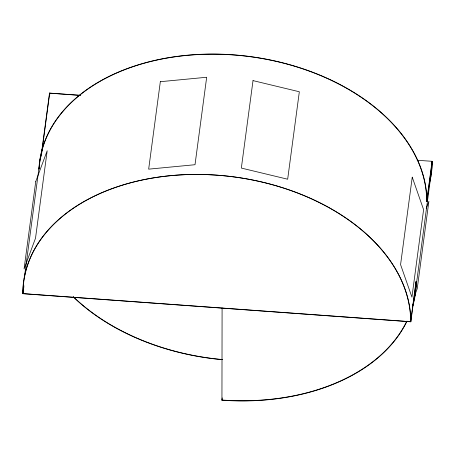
<?xml version="1.0" encoding="UTF-8"?>
<svg xmlns="http://www.w3.org/2000/svg" width="455" height="455" viewBox="0 0 455 455"><rect width="100%" height="100%" fill="white"/><g stroke="black" fill="none" stroke-linecap="round" stroke-linejoin="round"><path stroke-width="0.68" d="M407.049 321.105A194.968 131.967 7.6 0 1 221.943 400.207L222.091 307.938M24.2 278.864L40.245 158.613M412.423 307.273A194.968 131.967 7.6 0 0 416.188 281.679L410.837 321.804L22.75 293.691L23.438 288.55M23.575 287.52L23.848 285.461M41.007 156.861L49.515 93.076L80.615 95.328M412.588 305.982A194.774 131.836 7.6 0 0 416.001 281.605L410.655 321.691L22.955 293.606L23.427 290.091M23.706 287.981L23.893 286.57M41.439 155.07L49.697 93.19L80.12 95.391M221.943 400.207L222.233 397.909M417.189 160.279L432.25 161.309L426.898 201.434A194.968 131.967 7.6 0 0 236.185 55.038A194.968 131.967 7.6 0 0 38.92 169.055M414.761 296.347L430.805 176.096M426.216 208.458L428.9 201.241L417.229 288.692L414.795 295.255M49.555 95.749A194.968 131.967 7.6 0 1 49.515 93.076M432.25 161.309A194.968 131.967 7.6 0 1 429.702 182.392M22.75 293.691A194.968 131.967 7.6 0 1 217.001 175.164A194.968 131.967 7.6 0 1 410.837 321.804M222.085 359.66A194.968 131.967 7.6 0 1 73.192 296.831M22.955 293.606A194.774 131.836 7.6 0 1 217.012 175.192A194.774 131.836 7.6 0 1 410.655 321.691M49.72 95.311A194.774 131.836 7.6 0 1 49.697 93.19M406.747 321.241A194.774 131.836 7.6 0 1 221.949 400.013M222.467 359.541A194.774 131.836 7.6 0 1 73.346 296.734M39.107 169.118A194.774 131.836 7.6 0 1 39.238 167.002M39.346 165.597A194.774 131.836 7.6 0 1 238.75 55.413A194.774 131.836 7.6 0 1 426.699 201.44L432.051 161.354A194.774 131.836 7.6 0 1 429.85 180.936M35.735 181.568L24.064 269.024L35.518 238.192L47.189 150.736L35.735 181.568M160.336 81.695L148.666 169.152L195.013 164.716L206.678 77.259L160.336 81.695M253.014 80.615L241.343 168.071L287.668 179.219L299.333 91.762L253.014 80.615M412.241 177.183L400.576 264.634L411.929 297.121L423.599 209.664L412.241 177.183"/></g></svg>
